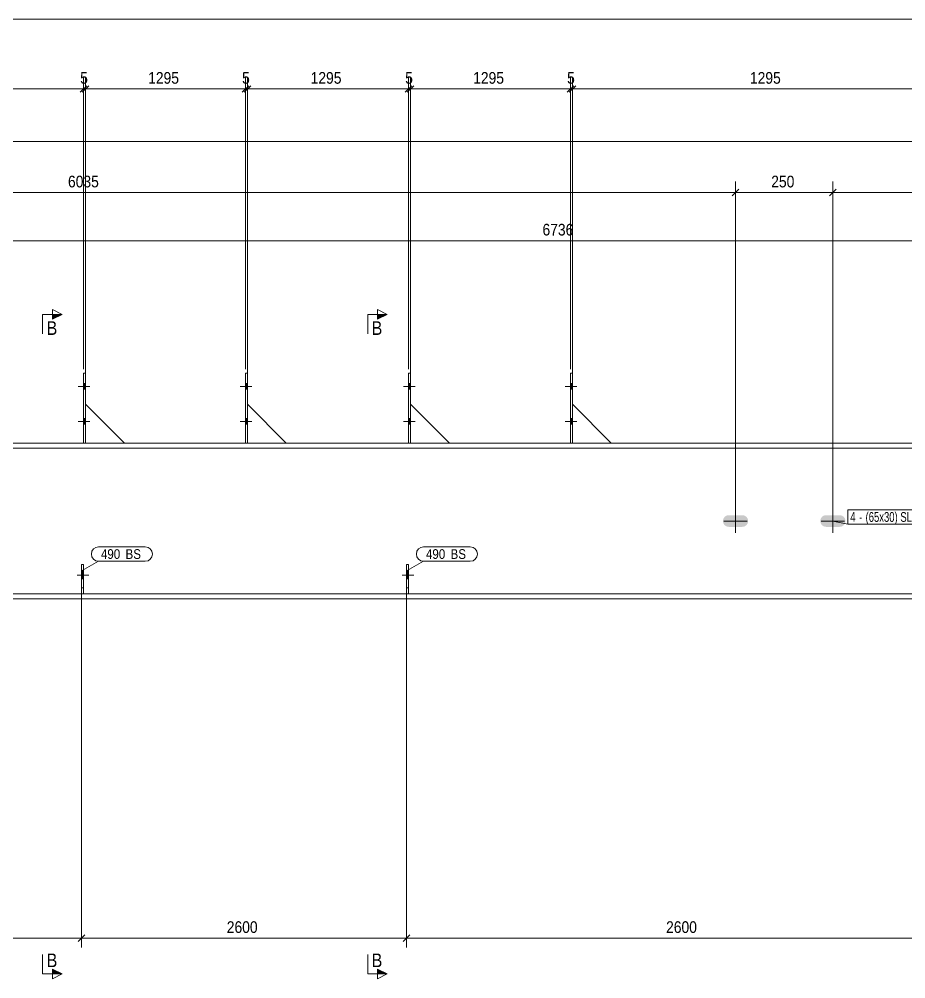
# Model space of a CAD drawing. Header units: millimetres. Extents: x 2 to 1174, y 1 to 825.
# Drawn here: x 331.4 to 559.1, y 292.4 to 539 of the extents above; entities that cross this region are included whole.
import ezdxf

# ---------------------------------------------------------------- set-up
doc = ezdxf.new("R2010")
doc.units = ezdxf.units.MM
for name, pattern in [('XKITLINE00', [0]), ('XKITLINE01', [4, 1, -1, 1, -1]), ('XKITLINE02', [4, 2, -2])]:
    doc.linetypes.add(name, pattern=pattern)
for name, color, linetype, lineweight in [('Bolt', 3, 'Continuous', 0), ('BoltMark', 7, 'Continuous', 0), ('Dimensions', 7, 'Continuous', 0), ('Part', 2, 'Continuous', 0), ('PartMark', 7, 'Continuous', 0), ('Section', 6, 'Continuous', 0)]:
    doc.layers.add(name, color=color, linetype=linetype, lineweight=lineweight)
doc.styles.add('ARIAL', font='ARIAL.TTF')
doc.styles.add('ARIAL_NARROW', font='ARIALN.TTF')

# ---------------------------------------------------------------- blocks, each defined once
blk = doc.blocks.new('*A15')
at = {"layer": 'Part', "color": 7, "linetype": 'XKITLINE01', "lineweight": 0}
for p, q in [((347.44, 398.83), (347.44, 391.33)), ((347.94, 398.83), (347.44, 398.83)), ((347.94, 391.33), (347.94, 398.83)), ((347.44, 392.83), (347.94, 392.83)), ((347.44, 391.33), (347.94, 391.33))]:
    blk.add_line(p, q, dxfattribs=at)
blk = doc.blocks.new('*A16')
at = {"layer": 'Part', "color": 2, "linetype": 'XKITLINE00', "lineweight": 0}
for p, q in [((347.44, 391.33), (347.44, 398.83)), ((347.44, 398.83), (347.94, 398.83)), ((347.94, 398.83), (347.94, 391.33))]:
    blk.add_line(p, q, dxfattribs=at)
at = {"layer": 'Part', "color": 7, "linetype": 'XKITLINE01', "lineweight": 0}
for p, q in [((347.44, 392.83), (347.94, 392.83)), ((347.94, 391.33), (347.44, 391.33))]:
    blk.add_line(p, q, dxfattribs=at)
blk = doc.blocks.new('*A17')
at = {"layer": 'Part', "color": 2, "linetype": 'XKITLINE00', "lineweight": 0}
blk.add_line((358.44, 430.03), (348.44, 440.03), dxfattribs=at)
at = {"layer": 'Part', "color": 7, "linetype": 'XKITLINE01', "lineweight": 0}
for p, q in [((348.44, 440.03), (348.44, 430.03)), ((348.44, 430.03), (358.44, 430.03))]:
    blk.add_line(p, q, dxfattribs=at)
blk = doc.blocks.new('*A18')
at = {"layer": 'Part', "color": 2, "linetype": 'XKITLINE00', "lineweight": 0}
for p, q in [((347.94, 448.03), (348.44, 448.03)), ((347.94, 448.03), (347.94, 430.03)), ((348.44, 448.03), (348.44, 430.03))]:
    blk.add_line(p, q, dxfattribs=at)
at = {"layer": 'Part', "color": 7, "linetype": 'XKITLINE01', "lineweight": 0}
blk.add_line((348.44, 430.03), (347.94, 430.03), dxfattribs=at)
blk = doc.blocks.new('*A19')
at = {"layer": 'Part', "color": 2, "linetype": 'XKITLINE00', "lineweight": 0}
blk.add_line((400.02, 430.03), (390.02, 440.03), dxfattribs=at)
at = {"layer": 'Part', "color": 7, "linetype": 'XKITLINE01', "lineweight": 0}
for p, q in [((390.02, 440.03), (390.02, 430.03)), ((390.02, 430.03), (400.02, 430.03))]:
    blk.add_line(p, q, dxfattribs=at)
blk = doc.blocks.new('*A20')
at = {"layer": 'Part', "color": 2, "linetype": 'XKITLINE00', "lineweight": 0}
for p, q in [((389.52, 448.03), (390.02, 448.03)), ((389.52, 448.03), (389.52, 430.03)), ((390.02, 448.03), (390.02, 430.03))]:
    blk.add_line(p, q, dxfattribs=at)
at = {"layer": 'Part', "color": 7, "linetype": 'XKITLINE01', "lineweight": 0}
blk.add_line((390.02, 430.03), (389.52, 430.03), dxfattribs=at)
blk = doc.blocks.new('*A21')
at = {"layer": 'Part', "color": 7, "linetype": 'XKITLINE01', "lineweight": 0}
for p, q in [((430.92, 398.83), (430.92, 391.33)), ((431.42, 398.83), (430.92, 398.83)), ((431.42, 391.33), (431.42, 398.83)), ((430.92, 392.83), (431.42, 392.83)), ((430.92, 391.33), (431.42, 391.33))]:
    blk.add_line(p, q, dxfattribs=at)
blk = doc.blocks.new('*A22')
at = {"layer": 'Part', "color": 2, "linetype": 'XKITLINE00', "lineweight": 0}
for p, q in [((430.92, 391.33), (430.92, 398.83)), ((430.92, 398.83), (431.42, 398.83)), ((431.42, 398.83), (431.42, 391.33))]:
    blk.add_line(p, q, dxfattribs=at)
at = {"layer": 'Part', "color": 7, "linetype": 'XKITLINE01', "lineweight": 0}
for p, q in [((430.92, 392.83), (431.42, 392.83)), ((431.42, 391.33), (430.92, 391.33))]:
    blk.add_line(p, q, dxfattribs=at)
blk = doc.blocks.new('*A23')
at = {"layer": 'Part', "color": 2, "linetype": 'XKITLINE00', "lineweight": 0}
blk.add_line((441.92, 430.03), (431.92, 440.03), dxfattribs=at)
at = {"layer": 'Part', "color": 7, "linetype": 'XKITLINE01', "lineweight": 0}
for p, q in [((431.92, 440.03), (431.92, 430.03)), ((431.92, 430.03), (441.92, 430.03))]:
    blk.add_line(p, q, dxfattribs=at)
blk = doc.blocks.new('*A24')
at = {"layer": 'Part', "color": 2, "linetype": 'XKITLINE00', "lineweight": 0}
for p, q in [((431.42, 448.03), (431.92, 448.03)), ((431.42, 448.03), (431.42, 430.03)), ((431.92, 448.03), (431.92, 430.03))]:
    blk.add_line(p, q, dxfattribs=at)
at = {"layer": 'Part', "color": 7, "linetype": 'XKITLINE01', "lineweight": 0}
blk.add_line((431.92, 430.03), (431.42, 430.03), dxfattribs=at)
blk = doc.blocks.new('*A25')
at = {"layer": 'Part', "color": 2, "linetype": 'XKITLINE00', "lineweight": 0}
blk.add_line((483.5, 430.03), (473.5, 440.03), dxfattribs=at)
at = {"layer": 'Part', "color": 7, "linetype": 'XKITLINE01', "lineweight": 0}
for p, q in [((473.5, 440.03), (473.5, 430.03)), ((473.5, 430.03), (483.5, 430.03))]:
    blk.add_line(p, q, dxfattribs=at)
blk = doc.blocks.new('*A26')
at = {"layer": 'Part', "color": 2, "linetype": 'XKITLINE00', "lineweight": 0}
for p, q in [((473, 448.03), (473.5, 448.03)), ((473, 448.03), (473, 430.03)), ((473.5, 448.03), (473.5, 430.03))]:
    blk.add_line(p, q, dxfattribs=at)
at = {"layer": 'Part', "color": 7, "linetype": 'XKITLINE01', "lineweight": 0}
blk.add_line((473.5, 430.03), (473, 430.03), dxfattribs=at)
blk = doc.blocks.new('*A54')
at = {"layer": 'Bolt'}
for points in [[(512.15, 410.03), (512.27, 410.6), (512.59, 411.09), (513.08, 411.42), (513.65, 411.53), (517.15, 411.53), (517.73, 411.42), (518.21, 411.09), (518.54, 410.6), (518.65, 410.03), (518.54, 409.46), (518.21, 408.97), (517.73, 408.64), (517.15, 408.53), (513.65, 408.53), (513.08, 408.64), (512.59, 408.97), (512.27, 409.46)], [(537.15, 410.03), (537.27, 410.6), (537.59, 411.09), (538.08, 411.42), (538.65, 411.53), (542.15, 411.53), (542.73, 411.42), (543.21, 411.09), (543.54, 410.6), (543.65, 410.03), (543.54, 409.46), (543.21, 408.97), (542.73, 408.64), (542.15, 408.53), (538.65, 408.53), (538.08, 408.64), (537.59, 408.97), (537.27, 409.46)]]:
    blk.add_hatch(color=3, dxfattribs=at).paths.add_polyline_path(points, flags=17)
at = {"layer": 'Bolt', "color": 3, "linetype": 'XKITLINE00', "lineweight": 0}
for p, q in [((515.4, 413.03), (515.4, 407.03)), ((540.4, 413.03), (540.4, 407.03)), ((518.4, 410.03), (512.4, 410.03)), ((543.4, 410.03), (537.4, 410.03))]:
    blk.add_line(p, q, dxfattribs=at)
blk = doc.blocks.new('*A59')
at = {"layer": 'Bolt', "color": 3, "linetype": 'XKITLINE02', "lineweight": 0}
for p, q in [((347.94, 397.11), (347.44, 397.11)), ((349.29, 396.13), (346.29, 396.13)), ((347.94, 395.15), (347.44, 395.15))]:
    blk.add_line(p, q, dxfattribs=at)
blk = doc.blocks.new('*A60')
at = {"layer": 'Bolt'}
blk.add_hatch(color=3, dxfattribs=at).paths.add_polyline_path([(347.94, 395.15), (347.44, 395.15), (347.44, 397.11), (347.94, 397.11)], flags=17)
at = {"layer": 'Bolt', "color": 3, "linetype": 'XKITLINE00', "lineweight": 0}
for p, q in [((347.94, 397.11), (347.44, 397.11)), ((349.29, 396.13), (346.29, 396.13)), ((347.94, 395.15), (347.44, 395.15))]:
    blk.add_line(p, q, dxfattribs=at)
blk = doc.blocks.new('*A61')
at = {"layer": 'Bolt'}
for points in [[(347.94, 445.33), (348.44, 445.33), (348.44, 443.93), (347.94, 443.93)], [(347.94, 445.33), (348.44, 445.33), (348.44, 443.93), (347.94, 443.93)], [(347.94, 436.33), (348.44, 436.33), (348.44, 434.93), (347.94, 434.93)], [(347.94, 436.33), (348.44, 436.33), (348.44, 434.93), (347.94, 434.93)]]:
    blk.add_hatch(color=3, dxfattribs=at).paths.add_polyline_path(points, flags=17)
at = {"layer": 'Bolt', "color": 3, "linetype": 'XKITLINE00', "lineweight": 0}
for p, q in [((349.6, 444.63), (346.6, 444.63)), ((349.6, 444.63), (346.6, 444.63)), ((348.44, 445.33), (347.94, 445.33)), ((348.44, 445.33), (347.94, 445.33)), ((348.44, 443.93), (347.94, 443.93)), ((348.44, 443.93), (347.94, 443.93)), ((349.6, 435.63), (346.6, 435.63)), ((349.6, 435.63), (346.6, 435.63)), ((348.44, 436.33), (347.94, 436.33)), ((348.44, 436.33), (347.94, 436.33)), ((348.44, 434.93), (347.94, 434.93)), ((348.44, 434.93), (347.94, 434.93))]:
    blk.add_line(p, q, dxfattribs=at)
blk = doc.blocks.new('*A62')
at = {"layer": 'Bolt'}
for points in [[(389.52, 445.33), (390.02, 445.33), (390.02, 443.93), (389.52, 443.93)], [(389.52, 445.33), (390.02, 445.33), (390.02, 443.93), (389.52, 443.93)], [(389.52, 436.33), (390.02, 436.33), (390.02, 434.93), (389.52, 434.93)], [(389.52, 436.33), (390.02, 436.33), (390.02, 434.93), (389.52, 434.93)]]:
    blk.add_hatch(color=3, dxfattribs=at).paths.add_polyline_path(points, flags=17)
at = {"layer": 'Bolt', "color": 3, "linetype": 'XKITLINE00', "lineweight": 0}
for p, q in [((391.18, 444.63), (388.18, 444.63)), ((391.18, 444.63), (388.18, 444.63)), ((390.02, 445.33), (389.52, 445.33)), ((390.02, 445.33), (389.52, 445.33)), ((390.02, 443.93), (389.52, 443.93)), ((390.02, 443.93), (389.52, 443.93)), ((391.18, 435.63), (388.18, 435.63)), ((391.18, 435.63), (388.18, 435.63)), ((390.02, 436.33), (389.52, 436.33)), ((390.02, 436.33), (389.52, 436.33)), ((390.02, 434.93), (389.52, 434.93)), ((390.02, 434.93), (389.52, 434.93))]:
    blk.add_line(p, q, dxfattribs=at)
blk = doc.blocks.new('*A63')
at = {"layer": 'Bolt', "color": 3, "linetype": 'XKITLINE02', "lineweight": 0}
for p, q in [((431.42, 397.11), (430.92, 397.11)), ((432.77, 396.13), (429.77, 396.13)), ((431.42, 395.15), (430.92, 395.15))]:
    blk.add_line(p, q, dxfattribs=at)
blk = doc.blocks.new('*A64')
at = {"layer": 'Bolt'}
blk.add_hatch(color=3, dxfattribs=at).paths.add_polyline_path([(431.42, 395.15), (430.92, 395.15), (430.92, 397.11), (431.42, 397.11)], flags=17)
at = {"layer": 'Bolt', "color": 3, "linetype": 'XKITLINE00', "lineweight": 0}
for p, q in [((431.42, 397.11), (430.92, 397.11)), ((432.77, 396.13), (429.77, 396.13)), ((431.42, 395.15), (430.92, 395.15))]:
    blk.add_line(p, q, dxfattribs=at)
blk = doc.blocks.new('*A65')
at = {"layer": 'Bolt'}
for points in [[(431.42, 445.33), (431.92, 445.33), (431.92, 443.93), (431.42, 443.93)], [(431.42, 445.33), (431.92, 445.33), (431.92, 443.93), (431.42, 443.93)], [(431.42, 436.33), (431.92, 436.33), (431.92, 434.93), (431.42, 434.93)], [(431.42, 436.33), (431.92, 436.33), (431.92, 434.93), (431.42, 434.93)]]:
    blk.add_hatch(color=3, dxfattribs=at).paths.add_polyline_path(points, flags=17)
at = {"layer": 'Bolt', "color": 3, "linetype": 'XKITLINE00', "lineweight": 0}
for p, q in [((433.08, 444.63), (430.08, 444.63)), ((433.08, 444.63), (430.08, 444.63)), ((431.92, 445.33), (431.42, 445.33)), ((431.92, 445.33), (431.42, 445.33)), ((431.92, 443.93), (431.42, 443.93)), ((431.92, 443.93), (431.42, 443.93)), ((433.08, 435.63), (430.08, 435.63)), ((433.08, 435.63), (430.08, 435.63)), ((431.92, 436.33), (431.42, 436.33)), ((431.92, 436.33), (431.42, 436.33)), ((431.92, 434.93), (431.42, 434.93)), ((431.92, 434.93), (431.42, 434.93))]:
    blk.add_line(p, q, dxfattribs=at)
blk = doc.blocks.new('*A66')
at = {"layer": 'Bolt'}
for points in [[(473, 445.33), (473.5, 445.33), (473.5, 443.93), (473, 443.93)], [(473, 445.33), (473.5, 445.33), (473.5, 443.93), (473, 443.93)], [(473, 436.33), (473.5, 436.33), (473.5, 434.93), (473, 434.93)], [(473, 436.33), (473.5, 436.33), (473.5, 434.93), (473, 434.93)]]:
    blk.add_hatch(color=3, dxfattribs=at).paths.add_polyline_path(points, flags=17)
at = {"layer": 'Bolt', "color": 3, "linetype": 'XKITLINE00', "lineweight": 0}
for p, q in [((474.66, 444.63), (471.66, 444.63)), ((474.66, 444.63), (471.66, 444.63)), ((473.5, 445.33), (473, 445.33)), ((473.5, 445.33), (473, 445.33)), ((473.5, 443.93), (473, 443.93)), ((473.5, 443.93), (473, 443.93)), ((474.66, 435.63), (471.66, 435.63)), ((474.66, 435.63), (471.66, 435.63)), ((473.5, 436.33), (473, 436.33)), ((473.5, 436.33), (473, 436.33)), ((473.5, 434.93), (473, 434.93)), ((473.5, 434.93), (473, 434.93))]:
    blk.add_line(p, q, dxfattribs=at)
blk = doc.blocks.new('*A80')
at = {"layer": 'Part', "color": 2, "linetype": 'XKITLINE00', "lineweight": 0}
for p, q in [((373.44, 430.03), (129.18, 430.03)), ((415.02, 430.03), (373.54, 430.03)), ((456.92, 430.03), (415.12, 430.03)), ((498.5, 430.03), (457.02, 430.03)), ((557.2, 430.03), (498.6, 430.03)), ((599.1, 430.03), (557.3, 430.03)), ((373.44, 428.73), (129.18, 428.73)), ((415.02, 428.73), (373.54, 428.73)), ((456.92, 428.73), (415.12, 428.73)), ((498.5, 428.73), (457.02, 428.73)), ((557.2, 428.73), (498.6, 428.73)), ((599.1, 428.73), (557.3, 428.73)), ((129.18, 391.33), (373.44, 391.33)), ((129.18, 390.03), (373.44, 390.03)), ((373.54, 391.33), (415.02, 391.33)), ((373.54, 390.03), (415.02, 390.03)), ((415.12, 391.33), (456.92, 391.33)), ((415.12, 390.03), (456.92, 390.03)), ((457.02, 391.33), (498.5, 391.33)), ((457.02, 390.03), (498.5, 390.03)), ((498.6, 391.33), (557.2, 391.33)), ((498.6, 390.03), (557.2, 390.03)), ((557.3, 391.33), (599.1, 391.33)), ((557.3, 390.03), (599.1, 390.03))]:
    blk.add_line(p, q, dxfattribs=at)
blk = doc.blocks.new('*A190')
at = {"layer": 'Dimensions', "color": 7, "linetype": 'XKITLINE00', "lineweight": 0}
blk.add_line((127.18, 538.96), (1020.3, 538.96), dxfattribs=at)
blk = doc.blocks.new('*A202')
at = {"layer": 'Dimensions', "color": 7, "linetype": 'XKITLINE00', "lineweight": 0}
for p, q in [((540.4, 411.03), (540.4, 497.25)), ((541.25, 495.25), (539.55, 493.55)), ((540.4, 494.4), (998.07, 494.4))]:
    blk.add_line(p, q, dxfattribs=at)
at = {"layer": 'Dimensions', "color": 3}
blk.add_point((540.4, 494.4), dxfattribs=at)
blk = doc.blocks.new('*A205')
at = {"layer": 'Dimensions', "color": 7, "linetype": 'XKITLINE00', "lineweight": 0}
blk.add_line((129.18, 507.54), (1016.92, 507.54), dxfattribs=at)
blk = doc.blocks.new('*A228')
at = {"layer": 'PartMark', "color": 7, "linetype": 'XKITLINE00', "lineweight": 0}
for p, q in [((435.29, 403.39), (447.26, 403.39)), ((431.05, 397.3), (435.29, 399.69)), ((435.29, 399.69), (447.26, 399.69))]:
    blk.add_line(p, q, dxfattribs=at)
for centre, start, end in [((435.29, 401.54), 90, 270), ((447.26, 401.54), 270, 90)]:
    blk.add_arc(centre, 1.85, start, end, dxfattribs=at)
at = {"layer": 'PartMark', "color": 3, "style": 'ARIAL', "width": 0.85}
for s, p in [('490', (435.89, 400.29)), ('BS', (442.21, 400.29))]:
    blk.add_text(s, height=2.5, dxfattribs=at).set_placement(p)
blk = doc.blocks.new('*A229')
at = {"layer": 'PartMark', "color": 7, "linetype": 'XKITLINE00', "lineweight": 0}
for p, q in [((351.81, 403.39), (363.78, 403.39)), ((347.57, 397.3), (351.81, 399.69)), ((351.81, 399.69), (363.78, 399.69))]:
    blk.add_line(p, q, dxfattribs=at)
for centre, start, end in [((351.81, 401.54), 90, 270), ((363.78, 401.54), 270, 90)]:
    blk.add_arc(centre, 1.85, start, end, dxfattribs=at)
at = {"layer": 'PartMark', "color": 3, "style": 'ARIAL', "width": 0.85}
for s, p in [('490', (352.41, 400.29)), ('BS', (358.73, 400.29))]:
    blk.add_text(s, height=2.5, dxfattribs=at).set_placement(p)
blk = doc.blocks.new('*A233')
at = {"layer": 'Section'}
for points in [[(423.42, 463.1), (425.92, 463.1), (423.42, 461.85)], [(423.42, 294.91), (425.92, 293.66), (423.42, 293.66)]]:
    blk.add_hatch(color=3, dxfattribs=at).paths.add_polyline_path(points, flags=17)
at = {"layer": 'Section', "color": 3, "linetype": 'XKITLINE00', "lineweight": 0}
for p, q in [((423.42, 461.85), (423.42, 464.35)), ((423.42, 464.35), (425.92, 463.1)), ((425.92, 463.1), (423.42, 461.85)), ((425.92, 293.66), (423.42, 294.91)), ((423.42, 294.91), (423.42, 292.41)), ((425.92, 293.66), (423.42, 292.41))]:
    blk.add_line(p, q, dxfattribs=at)
at = {"layer": 'Section', "color": 1, "linetype": 'XKITLINE00', "lineweight": 0}
for p, q in [((420.92, 463.1), (420.92, 458.1)), ((420.92, 463.1), (425.92, 463.1)), ((420.92, 293.66), (420.92, 298.66)), ((420.92, 293.66), (425.92, 293.66))]:
    blk.add_line(p, q, dxfattribs=at)
at = {"layer": 'Section', "color": 7, "style": 'ARIAL', "width": 0.85}
for p in [(421.92, 457.85), (421.92, 295.41)]:
    blk.add_text('B', height=3.5, dxfattribs=at).set_placement(p)
blk = doc.blocks.new('*A235')
at = {"layer": 'Section'}
for points in [[(339.94, 463.1), (342.44, 463.1), (339.94, 461.85)], [(339.94, 294.91), (342.44, 293.66), (339.94, 293.66)]]:
    blk.add_hatch(color=3, dxfattribs=at).paths.add_polyline_path(points, flags=17)
at = {"layer": 'Section', "color": 3, "linetype": 'XKITLINE00', "lineweight": 0}
for p, q in [((339.94, 461.85), (339.94, 464.35)), ((339.94, 464.35), (342.44, 463.1)), ((342.44, 463.1), (339.94, 461.85)), ((342.44, 293.66), (339.94, 294.91)), ((339.94, 294.91), (339.94, 292.41)), ((342.44, 293.66), (339.94, 292.41))]:
    blk.add_line(p, q, dxfattribs=at)
at = {"layer": 'Section', "color": 1, "linetype": 'XKITLINE00', "lineweight": 0}
for p, q in [((337.44, 463.1), (337.44, 458.1)), ((337.44, 463.1), (342.44, 463.1)), ((337.44, 293.66), (337.44, 298.66)), ((337.44, 293.66), (342.44, 293.66))]:
    blk.add_line(p, q, dxfattribs=at)
at = {"layer": 'Section', "color": 7, "style": 'ARIAL', "width": 0.85}
for p in [(338.44, 457.85), (338.44, 295.41)]:
    blk.add_text('B', height=3.5, dxfattribs=at).set_placement(p)
blk = doc.blocks.new('*A237')
at = {"layer": 'Dimensions', "color": 7, "linetype": 'XKITLINE00', "lineweight": 0}
for p, q in [((347.44, 397.83), (347.44, 300.44)), ((217.44, 368.4), (217.44, 300.44)), ((218.29, 303.69), (216.59, 301.99)), ((348.29, 303.69), (346.59, 301.99)), ((217.44, 302.84), (347.44, 302.84))]:
    blk.add_line(p, q, dxfattribs=at)
at = {"layer": 'Dimensions', "color": 3}
for p in [(217.44, 302.84), (347.44, 302.84)]:
    blk.add_point(p, dxfattribs=at)
at = {"layer": 'Dimensions', "color": 3, "style": 'ARIAL', "width": 0.85}
blk.add_text('1300', height=3, dxfattribs=at).set_placement((277.99, 304.19))
blk = doc.blocks.new('*A238')
at = {"layer": 'Dimensions', "color": 7, "linetype": 'XKITLINE00', "lineweight": 0}
for p, q in [((347.44, 397.83), (347.44, 300.44)), ((430.92, 397.83), (430.92, 300.44)), ((348.29, 303.69), (346.59, 301.99)), ((431.77, 303.69), (430.07, 301.99)), ((347.44, 302.84), (430.92, 302.84))]:
    blk.add_line(p, q, dxfattribs=at)
at = {"layer": 'Dimensions', "color": 3}
for p in [(347.44, 302.84), (430.92, 302.84)]:
    blk.add_point(p, dxfattribs=at)
at = {"layer": 'Dimensions', "color": 3, "style": 'ARIAL', "width": 0.85}
blk.add_text('2600', height=3, dxfattribs=at).set_placement((384.73, 304.19))
blk = doc.blocks.new('*A239')
at = {"layer": 'Dimensions', "color": 7, "linetype": 'XKITLINE00', "lineweight": 0}
for p, q in [((430.92, 397.83), (430.92, 300.44)), ((573.1, 397.83), (573.1, 300.44)), ((431.77, 303.69), (430.07, 301.99)), ((573.95, 303.69), (572.25, 301.99)), ((430.92, 302.84), (573.1, 302.84))]:
    blk.add_line(p, q, dxfattribs=at)
at = {"layer": 'Dimensions', "color": 3}
for p in [(430.92, 302.84), (573.1, 302.84)]:
    blk.add_point(p, dxfattribs=at)
at = {"layer": 'Dimensions', "color": 3, "style": 'ARIAL', "width": 0.85}
blk.add_text('2600', height=3, dxfattribs=at).set_placement((497.56, 304.19))
blk = doc.blocks.new('*A243')
at = {"layer": 'Dimensions', "color": 7, "linetype": 'XKITLINE00', "lineweight": 0}
for p, q in [((515.4, 411.03), (515.4, 497.25)), ((181.4, 494.4), (515.4, 494.4)), ((516.25, 495.25), (514.55, 493.55))]:
    blk.add_line(p, q, dxfattribs=at)
at = {"layer": 'Dimensions', "color": 3}
blk.add_point((515.4, 494.4), dxfattribs=at)
at = {"layer": 'Dimensions', "color": 3, "style": 'ARIAL', "width": 0.85}
blk.add_text('6035', height=3, dxfattribs=at).set_placement((343.95, 495.75))
blk = doc.blocks.new('*A244')
at = {"layer": 'Dimensions', "color": 7, "linetype": 'XKITLINE00', "lineweight": 0}
for p, q in [((515.4, 411.03), (515.4, 497.25)), ((540.4, 411.03), (540.4, 497.25)), ((516.25, 495.25), (514.55, 493.55)), ((515.4, 494.4), (540.4, 494.4)), ((541.25, 495.25), (539.55, 493.55))]:
    blk.add_line(p, q, dxfattribs=at)
at = {"layer": 'Dimensions', "color": 3}
for p in [(515.4, 494.4), (540.4, 494.4)]:
    blk.add_point(p, dxfattribs=at)
at = {"layer": 'Dimensions', "color": 3, "style": 'ARIAL', "width": 0.85}
blk.add_text('250', height=3, dxfattribs=at).set_placement((524.57, 495.75))
blk = doc.blocks.new('*A247')
at = {"layer": 'Dimensions', "color": 7, "linetype": 'XKITLINE00', "lineweight": 0}
for p, q in [((218.44, 441.03), (218.44, 523.88)), ((347.94, 449.03), (347.94, 523.88)), ((219.29, 521.88), (217.59, 520.18)), ((218.44, 521.03), (347.94, 521.03)), ((348.79, 521.88), (347.09, 520.18))]:
    blk.add_line(p, q, dxfattribs=at)
at = {"layer": 'Dimensions', "color": 3}
for p in [(218.44, 521.03), (347.94, 521.03)]:
    blk.add_point(p, dxfattribs=at)
at = {"layer": 'Dimensions', "color": 3, "style": 'ARIAL', "width": 0.85}
blk.add_text('1295', height=3, dxfattribs=at).set_placement((278.74, 522.38))
blk = doc.blocks.new('*A248')
at = {"layer": 'Dimensions', "color": 7, "linetype": 'XKITLINE00', "lineweight": 0}
for p, q in [((347.94, 449.03), (347.94, 523.88)), ((348.44, 441.03), (348.44, 523.88)), ((348.79, 521.88), (347.09, 520.18)), ((349.29, 521.88), (347.59, 520.18)), ((347.94, 521.03), (348.44, 521.03))]:
    blk.add_line(p, q, dxfattribs=at)
at = {"layer": 'Dimensions', "color": 3}
for p in [(347.94, 521.03), (348.44, 521.03)]:
    blk.add_point(p, dxfattribs=at)
at = {"layer": 'Dimensions', "color": 3, "style": 'ARIAL', "width": 0.85}
blk.add_text('5', height=3, dxfattribs=at).set_placement((347.08, 522.38))
blk = doc.blocks.new('*A249')
at = {"layer": 'Dimensions', "color": 7, "linetype": 'XKITLINE00', "lineweight": 0}
for p, q in [((348.44, 441.03), (348.44, 523.88)), ((389.52, 449.03), (389.52, 523.88)), ((349.29, 521.88), (347.59, 520.18)), ((348.44, 521.03), (389.52, 521.03)), ((390.37, 521.88), (388.67, 520.18))]:
    blk.add_line(p, q, dxfattribs=at)
at = {"layer": 'Dimensions', "color": 3}
for p in [(348.44, 521.03), (389.52, 521.03)]:
    blk.add_point(p, dxfattribs=at)
at = {"layer": 'Dimensions', "color": 3, "style": 'ARIAL', "width": 0.85}
blk.add_text('1295', height=3, dxfattribs=at).set_placement((364.53, 522.38))
blk = doc.blocks.new('*A250')
at = {"layer": 'Dimensions', "color": 7, "linetype": 'XKITLINE00', "lineweight": 0}
for p, q in [((389.52, 449.03), (389.52, 523.88)), ((390.02, 441.03), (390.02, 523.88)), ((390.37, 521.88), (388.67, 520.18)), ((390.87, 521.88), (389.17, 520.18)), ((389.52, 521.03), (390.02, 521.03))]:
    blk.add_line(p, q, dxfattribs=at)
at = {"layer": 'Dimensions', "color": 3}
for p in [(389.52, 521.03), (390.02, 521.03)]:
    blk.add_point(p, dxfattribs=at)
at = {"layer": 'Dimensions', "color": 3, "style": 'ARIAL', "width": 0.85}
blk.add_text('5', height=3, dxfattribs=at).set_placement((388.66, 522.38))
blk = doc.blocks.new('*A251')
at = {"layer": 'Dimensions', "color": 7, "linetype": 'XKITLINE00', "lineweight": 0}
for p, q in [((390.02, 441.03), (390.02, 523.88)), ((431.42, 449.03), (431.42, 523.88)), ((390.87, 521.88), (389.17, 520.18)), ((390.02, 521.03), (431.42, 521.03)), ((432.27, 521.88), (430.57, 520.18))]:
    blk.add_line(p, q, dxfattribs=at)
at = {"layer": 'Dimensions', "color": 3}
for p in [(390.02, 521.03), (431.42, 521.03)]:
    blk.add_point(p, dxfattribs=at)
at = {"layer": 'Dimensions', "color": 3, "style": 'ARIAL', "width": 0.85}
blk.add_text('1295', height=3, dxfattribs=at).set_placement((406.27, 522.38))
blk = doc.blocks.new('*A252')
at = {"layer": 'Dimensions', "color": 7, "linetype": 'XKITLINE00', "lineweight": 0}
for p, q in [((431.42, 449.03), (431.42, 523.88)), ((431.92, 441.03), (431.92, 523.88)), ((432.27, 521.88), (430.57, 520.18)), ((432.77, 521.88), (431.07, 520.18)), ((431.42, 521.03), (431.92, 521.03))]:
    blk.add_line(p, q, dxfattribs=at)
at = {"layer": 'Dimensions', "color": 3}
for p in [(431.42, 521.03), (431.92, 521.03)]:
    blk.add_point(p, dxfattribs=at)
at = {"layer": 'Dimensions', "color": 3, "style": 'ARIAL', "width": 0.85}
blk.add_text('5', height=3, dxfattribs=at).set_placement((430.56, 522.38))
blk = doc.blocks.new('*A253')
at = {"layer": 'Dimensions', "color": 7, "linetype": 'XKITLINE00', "lineweight": 0}
for p, q in [((431.92, 441.03), (431.92, 523.88)), ((473, 449.03), (473, 523.88)), ((432.77, 521.88), (431.07, 520.18)), ((431.92, 521.03), (473, 521.03)), ((473.85, 521.88), (472.15, 520.18))]:
    blk.add_line(p, q, dxfattribs=at)
at = {"layer": 'Dimensions', "color": 3}
for p in [(431.92, 521.03), (473, 521.03)]:
    blk.add_point(p, dxfattribs=at)
at = {"layer": 'Dimensions', "color": 3, "style": 'ARIAL', "width": 0.85}
blk.add_text('1295', height=3, dxfattribs=at).set_placement((448.01, 522.38))
blk = doc.blocks.new('*A254')
at = {"layer": 'Dimensions', "color": 7, "linetype": 'XKITLINE00', "lineweight": 0}
for p, q in [((473, 449.03), (473, 523.88)), ((473.5, 441.03), (473.5, 523.88)), ((473.85, 521.88), (472.15, 520.18)), ((474.35, 521.88), (472.65, 520.18)), ((473, 521.03), (473.5, 521.03))]:
    blk.add_line(p, q, dxfattribs=at)
at = {"layer": 'Dimensions', "color": 3}
for p in [(473, 521.03), (473.5, 521.03)]:
    blk.add_point(p, dxfattribs=at)
at = {"layer": 'Dimensions', "color": 3, "style": 'ARIAL', "width": 0.85}
blk.add_text('5', height=3, dxfattribs=at).set_placement((472.14, 522.38))
blk = doc.blocks.new('*A255')
at = {"layer": 'Dimensions', "color": 7, "linetype": 'XKITLINE00', "lineweight": 0}
for p, q in [((473.5, 441.03), (473.5, 523.88)), ((573.6, 449.03), (573.6, 523.88)), ((474.35, 521.88), (472.65, 520.18)), ((473.5, 521.03), (573.6, 521.03)), ((574.45, 521.88), (572.75, 520.18))]:
    blk.add_line(p, q, dxfattribs=at)
at = {"layer": 'Dimensions', "color": 3}
for p in [(473.5, 521.03), (573.6, 521.03)]:
    blk.add_point(p, dxfattribs=at)
at = {"layer": 'Dimensions', "color": 3, "style": 'ARIAL', "width": 0.85}
blk.add_text('1295', height=3, dxfattribs=at).set_placement((519.1, 522.38))
blk = doc.blocks.new('*A263')
at = {"layer": 'Dimensions', "color": 7, "linetype": 'XKITLINE00', "lineweight": 0}
blk.add_line((324.85, 482.03), (615.68, 482.03), dxfattribs=at)
at = {"layer": 'Dimensions', "color": 3, "style": 'ARIAL', "width": 0.85}
blk.add_text('6736', height=3, dxfattribs=at).set_placement((465.82, 483.38))
blk = doc.blocks.new('*A266')
at = {"layer": 'BoltMark', "color": 7, "linetype": 'XKITLINE00', "lineweight": 0}
for p, q in [((544.27, 412.92), (568.39, 412.92)), ((544.27, 409.22), (544.27, 412.92)), ((568.39, 409.22), (568.39, 412.92)), ((540.4, 410.03), (544.27, 409.22)), ((544.27, 409.22), (568.39, 409.22))]:
    blk.add_line(p, q, dxfattribs=at)
at = {"layer": 'BoltMark', "color": 3, "style": 'ARIAL_NARROW', "width": 0.85}
for s, p in [('4', (544.87, 409.82)), ('(65x30) SLOTS', (548.8, 409.82)), ('-', (547.14, 409.82))]:
    blk.add_text(s, height=2.5, dxfattribs=at).set_placement(p)

msp = doc.modelspace()

# ---------------------------------------------------------------- block references
at = {"lineweight": 0}
for name in ['*A190', '*A247', '*A248', '*A249', '*A250', '*A251', '*A252', '*A253', '*A254', '*A255', '*A205', '*A243', '*A244', '*A202', '*A263', '*A235', '*A233', '*A18', '*A20', '*A24', '*A26', '*A61', '*A62', '*A65', '*A66', '*A17', '*A19', '*A23', '*A25', '*A54', '*A266', '*A229', '*A228', '*A237', '*A59', '*A60', '*A238', '*A15', '*A16', '*A63', '*A64', '*A239', '*A21', '*A22']:
    msp.add_blockref(name, (0, 0), dxfattribs=at)
at = {"layer": 'Part', "lineweight": 0}
msp.add_blockref('*A80', (0, 0), dxfattribs=at)

doc.saveas('drawing.dxf')
